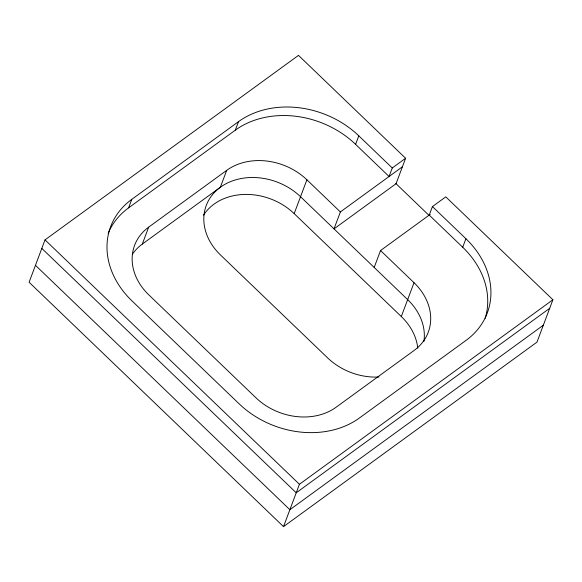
<?xml version="1.0" encoding="UTF-8"?>
<svg xmlns="http://www.w3.org/2000/svg" width="582" height="582" viewBox="0 0 582 582"><rect width="100%" height="100%" fill="white"/><g stroke="black" fill="none" stroke-linecap="round" stroke-linejoin="round"><path stroke-width="0.87" d="M402.402 166.794L340.375 211.95L334.017 228.872L396.044 183.716L405.61 158.275L298.486 55.37L45.018 239.879L29.1 282.241L283.514 526.63L536.982 342.121L552.9 299.759L445.783 196.862L432.441 206.574L429.232 215.093L462.712 247.255A86.944 70.247 20.6 0 1 485.141 318.405M128.578 207.861L131.787 199.335L238.504 121.645A86.944 70.247 20.6 0 1 358.796 135.824L392.268 167.98L389.067 176.506L355.587 144.351A86.944 70.247 20.6 0 0 235.303 130.172L128.578 207.861A86.944 70.247 20.6 0 0 108.15 233.375M132.303 254.363A57.96 46.836 20.6 0 1 142.306 244.069L148.665 227.155L226.704 170.344A57.96 46.836 20.6 0 1 306.896 179.794L340.375 211.95M235.303 130.172L238.504 121.645M226.704 170.344L220.345 187.258A57.96 46.836 20.6 0 0 220.498 254.981L327.615 357.879A57.96 46.836 20.6 0 0 379.035 377.005M417.76 348.16A57.96 46.836 20.6 0 0 401.304 316.528L294.179 213.63L306.896 179.794M355.587 144.351L358.796 135.824M374.182 267.458L380.541 250.544L430.171 214.416M283.514 526.63L299.432 484.275L552.9 299.759M401.304 316.528L414.02 282.699L380.541 250.544M462.712 247.255L465.913 238.729L432.441 206.574M142.306 244.069L220.345 187.258A57.96 46.836 20.6 0 1 300.538 196.716L407.662 299.614A57.96 46.836 20.6 0 1 423.871 341.627M392.268 167.98L405.61 158.275M549.699 308.285L296.231 492.794L41.817 248.405M543.341 325.2L289.872 509.716L35.458 265.319M395.804 183.483L429.247 215.602M45.018 239.879L299.432 484.275M131.787 199.335A86.944 70.247 20.6 0 0 132.005 300.916L239.129 403.813A86.944 70.247 20.6 0 0 359.414 418L466.138 340.31A86.944 70.247 20.6 0 0 465.913 238.729M414.02 282.699A57.96 46.836 20.6 0 1 414.166 350.422L336.127 407.225A57.96 46.836 20.6 0 1 255.935 397.775L148.81 294.87A57.96 46.836 20.6 0 1 148.665 227.155M203.496 215.202A57.96 46.836 20.6 0 1 294.179 213.63"/></g></svg>
